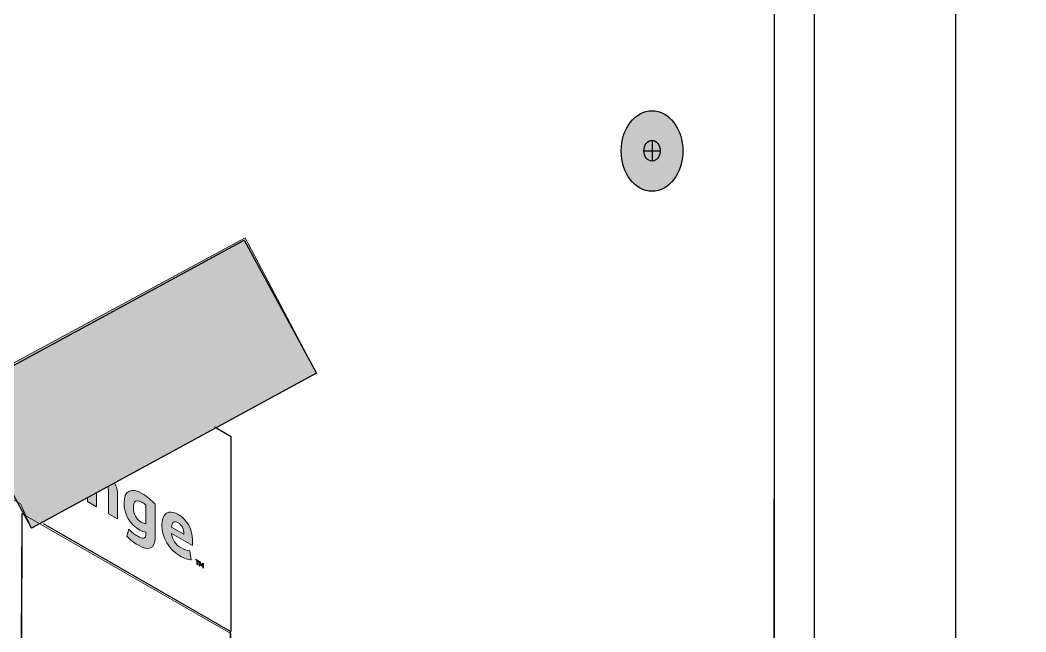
# Model space of a CAD drawing. Header units: inches. Extents: x -20.7 to 76.3, y -55.2 to 19.1.
# Drawn here: x 61.516 to 63.177, y -27.613 to -26.603 of the extents above; entities that cross this region are included whole.
import ezdxf

# ---------------------------------------------------------------- set-up
doc = ezdxf.new("R2010")
doc.units = ezdxf.units.IN
doc.header["$MEASUREMENT"] = 0
for name, color, linetype, lineweight in [('.ATI-HATCH', 7, 'Continuous', 0), ('G-ANNO-TTLB', 7, 'Continuous', 0), ('TYVEK', 7, 'Continuous', 0)]:
    doc.layers.add(name, color=color, linetype=linetype, lineweight=lineweight)

# ---------------------------------------------------------------- blocks, each defined once
blk = doc.blocks.new('Block_51')
at = {"layer": 'TYVEK', "color": 2, "lineweight": 25, "true_color": 0xffff00}
for points in [[(60.1446, -26.6158)], [(61.7338, -27.5352)]]:
    blk.add_lwpolyline(points, dxfattribs=at)
blk = doc.blocks.new('Block_95')
at = {"layer": 'TYVEK', "color": 3, "lineweight": 25, "true_color": 0x00ff00}
for points in [[(61.6021, -27.3561)], [(61.5084, -27.4075)]]:
    blk.add_lwpolyline(points, dxfattribs=at)
blk = doc.blocks.new('Block_701')
at = {"layer": '.ATI-HATCH', "true_color": 0x18467f, "transparency": 33554687}
h = blk.add_hatch(color=156, dxfattribs=at)
h.dxf.hatch_style = 2
h.paths.add_polyline_path([(61.8079, -27.4949), (61.8062, -27.4939), (61.8062, -27.4926), (61.811, -27.4954), (61.811, -27.4967), (61.8093, -27.4957), (61.8093, -27.5019), (61.8079, -27.5011)])
h = blk.add_hatch(color=156, dxfattribs=at)
h.dxf.hatch_style = 2
edge = h.paths.add_edge_path()
edge.add_spline(control_points=[(61.8188, -27.4999), (61.8188, -27.4999), (61.8188, -27.5074), (61.8188, -27.5074), (61.8188, -27.5074), (61.8176, -27.5067), (61.8176, -27.5067), (61.8176, -27.5067), (61.8176, -27.5031), (61.8176, -27.5031), (61.8176, -27.5027), (61.8176, -27.5022), (61.8177, -27.5018), (61.8172, -27.5027), (61.8166, -27.5036), (61.8159, -27.5044), (61.8159, -27.5044), (61.8149, -27.5038), (61.8149, -27.5038), (61.8141, -27.5021), (61.8135, -27.5006), (61.8131, -27.4991), (61.8131, -27.4996), (61.8131, -27.5001), (61.8131, -27.5006), (61.8131, -27.5006), (61.8131, -27.5042), (61.8131, -27.5042), (61.8131, -27.5042), (61.8119, -27.5034), (61.8119, -27.5034), (61.8119, -27.5034), (61.8119, -27.4959), (61.8119, -27.4959), (61.8119, -27.4959), (61.8133, -27.4967), (61.8133, -27.4967), (61.8139, -27.4987), (61.8145, -27.5005), (61.8154, -27.5026), (61.8163, -27.5015), (61.8169, -27.5005), (61.8175, -27.4991), (61.8175, -27.4991), (61.8188, -27.4999), (61.8188, -27.4999)], knot_values=[0, 0, 0, 0, 1, 1, 1, 2, 2, 2, 3, 3, 3, 4, 4, 4, 5, 5, 5, 6, 6, 6, 7, 7, 7, 8, 8, 8, 9, 9, 9, 10, 10, 10, 11, 11, 11, 12, 12, 12, 13, 13, 13, 14, 14, 14, 15, 15, 15, 15], degree=3, periodic=0)
at = {"layer": '.ATI-HATCH'}
blk.add_lwpolyline([(61.8079, -27.4949), (61.8062, -27.4939), (61.8062, -27.4926), (61.811, -27.4954), (61.811, -27.4967), (61.8093, -27.4957), (61.8093, -27.5019), (61.8079, -27.5011)], close=True, dxfattribs=at)
blk.add_open_spline([(61.8188, -27.4999), (61.8188, -27.4999), (61.8188, -27.5074), (61.8188, -27.5074), (61.8188, -27.5074), (61.8176, -27.5067), (61.8176, -27.5067), (61.8176, -27.5067), (61.8176, -27.5031), (61.8176, -27.5031), (61.8176, -27.5027), (61.8176, -27.5022), (61.8177, -27.5018), (61.8172, -27.5027), (61.8166, -27.5036), (61.8159, -27.5044), (61.8159, -27.5044), (61.8149, -27.5038), (61.8149, -27.5038), (61.8141, -27.5021), (61.8135, -27.5006), (61.8131, -27.4991), (61.8131, -27.4996), (61.8131, -27.5001), (61.8131, -27.5006), (61.8131, -27.5006), (61.8131, -27.5042), (61.8131, -27.5042), (61.8131, -27.5042), (61.8119, -27.5034), (61.8119, -27.5034), (61.8119, -27.5034), (61.8119, -27.4959), (61.8119, -27.4959), (61.8119, -27.4959), (61.8133, -27.4967), (61.8133, -27.4967), (61.8139, -27.4987), (61.8145, -27.5005), (61.8154, -27.5026), (61.8163, -27.5015), (61.8169, -27.5005), (61.8175, -27.4991), (61.8175, -27.4991), (61.8188, -27.4999), (61.8188, -27.4999)], degree=3, knots=[0, 0, 0, 0, 1, 1, 1, 2, 2, 2, 3, 3, 3, 4, 4, 4, 5, 5, 5, 6, 6, 6, 7, 7, 7, 8, 8, 8, 9, 9, 9, 10, 10, 10, 11, 11, 11, 12, 12, 12, 13, 13, 13, 14, 14, 14, 15, 15, 15, 15], dxfattribs=at)
blk = doc.blocks.new('Block_702')
at = {"layer": '.ATI-HATCH', "true_color": 0x18467f, "transparency": 33554687}
h = blk.add_hatch(color=156, dxfattribs=at)
h.dxf.hatch_style = 2
edge = h.paths.add_edge_path()
edge.add_spline(control_points=[(61.6721, -27.3669), (61.6721, -27.3669), (61.6611, -27.3729), (61.6611, -27.3729), (61.6617, -27.3749), (61.6619, -27.3769), (61.6619, -27.3793), (61.6619, -27.3793), (61.6619, -27.4178), (61.6619, -27.4178), (61.6619, -27.4178), (61.6771, -27.4264), (61.6771, -27.4264), (61.6771, -27.4264), (61.6771, -27.3867), (61.6771, -27.3867), (61.6771, -27.3796), (61.6754, -27.3729), (61.6721, -27.3669)], knot_values=[0, 0, 0, 0, 1, 1, 1, 2, 2, 2, 3, 3, 3, 4, 4, 4, 5, 5, 5, 6, 6, 6, 6], degree=3, periodic=0)
edge = h.paths.add_edge_path()
edge.add_spline(control_points=[(61.6274, -27.3912), (61.6274, -27.3912), (61.6274, -27.3978), (61.6274, -27.3978), (61.6274, -27.3978), (61.6422, -27.4064), (61.6422, -27.4064), (61.6422, -27.4064), (61.6422, -27.3832), (61.6422, -27.3832), (61.6422, -27.3832), (61.6274, -27.3912), (61.6274, -27.3912)], knot_values=[0, 0, 0, 0, 1, 1, 1, 2, 2, 2, 3, 3, 3, 4, 4, 4, 4], degree=3, periodic=0)
h = blk.add_hatch(color=156, dxfattribs=at)
h.dxf.hatch_style = 2
edge = h.paths.add_edge_path()
edge.add_spline(control_points=[(61.7239, -27.4342), (61.7217, -27.434), (61.7192, -27.4335), (61.7162, -27.4318), (61.7078, -27.427), (61.7031, -27.4178), (61.7031, -27.4074), (61.7031, -27.3971), (61.7082, -27.3933), (61.7171, -27.3985), (61.7195, -27.3999), (61.722, -27.402), (61.7239, -27.4038), (61.7239, -27.4038), (61.7239, -27.4342), (61.7239, -27.4342)], knot_values=[0, 0, 0, 0, 1, 1, 1, 2, 2, 2, 3, 3, 3, 4, 4, 4, 5, 5, 5, 5], degree=3, periodic=0)
edge = h.paths.add_edge_path()
edge.add_spline(control_points=[(61.7171, -27.3843), (61.6996, -27.3742), (61.6877, -27.3799), (61.6877, -27.4), (61.6877, -27.4189), (61.6977, -27.4354), (61.7138, -27.4447), (61.7171, -27.4467), (61.7206, -27.4479), (61.7239, -27.4483), (61.7239, -27.4483), (61.7239, -27.4513), (61.7239, -27.4513), (61.7239, -27.4589), (61.7189, -27.4599), (61.7105, -27.455), (61.705, -27.452), (61.7, -27.4481), (61.6955, -27.4433), (61.6955, -27.4433), (61.6923, -27.455), (61.6923, -27.455), (61.6982, -27.4613), (61.7031, -27.4651), (61.7114, -27.4699), (61.7284, -27.4797), (61.7389, -27.4757), (61.7389, -27.4581), (61.7389, -27.4581), (61.7389, -27.4018), (61.7389, -27.4018), (61.7341, -27.3965), (61.7257, -27.3892), (61.7171, -27.3843)], knot_values=[0, 0, 0, 0, 1, 1, 1, 2, 2, 2, 3, 3, 3, 4, 4, 4, 5, 5, 5, 6, 6, 6, 7, 7, 7, 8, 8, 8, 9, 9, 9, 10, 10, 10, 11, 11, 11, 11], degree=3, periodic=0)
h = blk.add_hatch(color=156, dxfattribs=at)
h.dxf.hatch_style = 2
edge = h.paths.add_edge_path()
edge.add_spline(control_points=[(61.7864, -27.4517), (61.7864, -27.4517), (61.7659, -27.4397), (61.7659, -27.4397), (61.7668, -27.4318), (61.7709, -27.429), (61.7773, -27.4326), (61.7832, -27.4361), (61.7864, -27.4432), (61.7864, -27.4501), (61.7864, -27.4501), (61.7864, -27.4517), (61.7864, -27.4517)], knot_values=[0, 0, 0, 0, 1, 1, 1, 2, 2, 2, 3, 3, 3, 4, 4, 4, 4], degree=3, periodic=0)
edge = h.paths.add_edge_path()
edge.add_spline(control_points=[(61.8009, -27.461), (61.8009, -27.4442), (61.7916, -27.4272), (61.7773, -27.419), (61.7613, -27.4097), (61.7502, -27.4168), (61.7502, -27.4367), (61.7502, -27.4574), (61.7623, -27.4771), (61.7798, -27.4872), (61.787, -27.4914), (61.7941, -27.4936), (61.7988, -27.4939), (61.7988, -27.4939), (61.7964, -27.4788), (61.7964, -27.4788), (61.7917, -27.4782), (61.7866, -27.4767), (61.7813, -27.4736), (61.7725, -27.4686), (61.7674, -27.4611), (61.766, -27.4503), (61.766, -27.4503), (61.8005, -27.4701), (61.8005, -27.4701), (61.8006, -27.4678), (61.8009, -27.4647), (61.8009, -27.461)], knot_values=[0, 0, 0, 0, 1, 1, 1, 2, 2, 2, 3, 3, 3, 4, 4, 4, 5, 5, 5, 6, 6, 6, 7, 7, 7, 8, 8, 8, 9, 9, 9, 9], degree=3, periodic=0)
at = {"layer": '.ATI-HATCH'}
for points, knots in [([(61.6721, -27.3669), (61.6721, -27.3669), (61.6611, -27.3729), (61.6611, -27.3729), (61.6617, -27.3749), (61.6619, -27.3769), (61.6619, -27.3793), (61.6619, -27.3793), (61.6619, -27.4178), (61.6619, -27.4178), (61.6619, -27.4178), (61.6771, -27.4264), (61.6771, -27.4264), (61.6771, -27.4264), (61.6771, -27.3867), (61.6771, -27.3867), (61.6771, -27.3796), (61.6754, -27.3729), (61.6721, -27.3669)], [0, 0, 0, 0, 1, 1, 1, 2, 2, 2, 3, 3, 3, 4, 4, 4, 5, 5, 5, 6, 6, 6, 6]), ([(61.7171, -27.3843), (61.6996, -27.3742), (61.6877, -27.3799), (61.6877, -27.4), (61.6877, -27.4189), (61.6977, -27.4354), (61.7138, -27.4447), (61.7171, -27.4467), (61.7206, -27.4479), (61.7239, -27.4483), (61.7239, -27.4483), (61.7239, -27.4513), (61.7239, -27.4513), (61.7239, -27.4589), (61.7189, -27.4599), (61.7105, -27.455), (61.705, -27.452), (61.7, -27.4481), (61.6955, -27.4433), (61.6955, -27.4433), (61.6923, -27.455), (61.6923, -27.455), (61.6982, -27.4613), (61.7031, -27.4651), (61.7114, -27.4699), (61.7284, -27.4797), (61.7389, -27.4757), (61.7389, -27.4581), (61.7389, -27.4581), (61.7389, -27.4018), (61.7389, -27.4018), (61.7341, -27.3965), (61.7257, -27.3892), (61.7171, -27.3843)], [0, 0, 0, 0, 1, 1, 1, 2, 2, 2, 3, 3, 3, 4, 4, 4, 5, 5, 5, 6, 6, 6, 7, 7, 7, 8, 8, 8, 9, 9, 9, 10, 10, 10, 11, 11, 11, 11]), ([(61.6274, -27.3912), (61.6274, -27.3912), (61.6274, -27.3978), (61.6274, -27.3978), (61.6274, -27.3978), (61.6422, -27.4064), (61.6422, -27.4064), (61.6422, -27.4064), (61.6422, -27.3832), (61.6422, -27.3832), (61.6422, -27.3832), (61.6274, -27.3912), (61.6274, -27.3912)], [0, 0, 0, 0, 1, 1, 1, 2, 2, 2, 3, 3, 3, 4, 4, 4, 4]), ([(61.7239, -27.4342), (61.7217, -27.434), (61.7192, -27.4335), (61.7162, -27.4318), (61.7078, -27.427), (61.7031, -27.4178), (61.7031, -27.4074), (61.7031, -27.3971), (61.7082, -27.3933), (61.7171, -27.3985), (61.7195, -27.3999), (61.722, -27.402), (61.7239, -27.4038), (61.7239, -27.4038), (61.7239, -27.4342), (61.7239, -27.4342)], [0, 0, 0, 0, 1, 1, 1, 2, 2, 2, 3, 3, 3, 4, 4, 4, 5, 5, 5, 5]), ([(61.8009, -27.461), (61.8009, -27.4442), (61.7916, -27.4272), (61.7773, -27.419), (61.7613, -27.4097), (61.7502, -27.4168), (61.7502, -27.4367), (61.7502, -27.4574), (61.7623, -27.4771), (61.7798, -27.4872), (61.787, -27.4914), (61.7941, -27.4936), (61.7988, -27.4939), (61.7988, -27.4939), (61.7964, -27.4788), (61.7964, -27.4788), (61.7917, -27.4782), (61.7866, -27.4767), (61.7813, -27.4736), (61.7725, -27.4686), (61.7674, -27.4611), (61.766, -27.4503), (61.766, -27.4503), (61.8005, -27.4701), (61.8005, -27.4701), (61.8006, -27.4678), (61.8009, -27.4647), (61.8009, -27.461)], [0, 0, 0, 0, 1, 1, 1, 2, 2, 2, 3, 3, 3, 4, 4, 4, 5, 5, 5, 6, 6, 6, 7, 7, 7, 8, 8, 8, 9, 9, 9, 9]), ([(61.7864, -27.4517), (61.7864, -27.4517), (61.7659, -27.4397), (61.7659, -27.4397), (61.7668, -27.4318), (61.7709, -27.429), (61.7773, -27.4326), (61.7832, -27.4361), (61.7864, -27.4432), (61.7864, -27.4501), (61.7864, -27.4501), (61.7864, -27.4517), (61.7864, -27.4517)], [0, 0, 0, 0, 1, 1, 1, 2, 2, 2, 3, 3, 3, 4, 4, 4, 4])]:
    blk.add_open_spline(points, degree=3, knots=knots, dxfattribs=at)
blk = doc.blocks.new('Block_700')
at = {"layer": '.ATI-HATCH'}
for name in ['Block_702', 'Block_701']:
    blk.add_blockref(name, (0, 0), dxfattribs=at)
blk = doc.blocks.new('Block_699')
at = {"layer": '.ATI-HATCH'}
blk.add_blockref('Block_700', (0, 0), dxfattribs=at)

msp = doc.modelspace()

# ---------------------------------------------------------------- hatches: boundary and pattern name
at = {"layer": '.ATI-HATCH', "true_color": 0x808080, "transparency": 33554483}
msp.add_hatch(color=8, dxfattribs=at).paths.add_polyline_path([(62.0054, -27.1861), (61.5348, -27.4414), (61.5169, -27.4015), (60.3328, -26.7197), (60.2432, -26.7722), (59.9886, -26.2016), (60.2185, -26.1016), (60.4263, -26.5901), (61.4655, -27.1903), (61.8875, -26.9628)])
at = {"layer": 'G-ANNO-TTLB', "true_color": 0xff00ff, "transparency": 33554687}
h = msp.add_hatch(color=6, dxfattribs=at)
edge = h.paths.add_edge_path()
edge.add_spline(control_points=[(71.8573, -54.9456), (71.8573, -54.9456), (31.1572, -54.9456), (31.1572, -54.9456), (31.1572, -54.9456), (31.1572, -20.8103), (31.1572, -20.8103), (31.1572, -20.8103), (71.8573, -20.8103), (71.8573, -20.8103), (71.8573, -20.8103), (71.8573, -54.9456), (71.8573, -54.9456)], knot_values=[0, 0, 0, 0, 1, 1, 1, 2, 2, 2, 3, 3, 3, 4, 4, 4, 4], degree=3, periodic=0)
edge = h.paths.add_edge_path()
edge.add_spline(control_points=[(31.2823, -20.9353), (31.2823, -20.9353), (31.2823, -54.8205), (31.2823, -54.8205), (31.2823, -54.8205), (71.7322, -54.8205), (71.7322, -54.8205), (71.7322, -54.8205), (71.7322, -20.9353), (71.7322, -20.9353), (71.7322, -20.9353), (31.2823, -20.9353), (31.2823, -20.9353)], knot_values=[0, 0, 0, 0, 1, 1, 1, 2, 2, 2, 3, 3, 3, 4, 4, 4, 4], degree=3, periodic=0)
edge.add_line((31.2823, -20.9353), (31.2823, -20.9353))
at = {"layer": 'TYVEK', "true_color": 0x003b71, "transparency": 33554687}
h = msp.add_hatch(color=156, dxfattribs=at)
h.dxf.hatch_style = 2
edge = h.paths.add_edge_path()
edge.add_ellipse((62.5594, -26.8193), major_axis=(0, 0.0664), ratio=0.766948, start_angle=0, end_angle=360)
at = {"layer": 'TYVEK', "true_color": 0x000000, "transparency": 33554687}
h = msp.add_hatch(dxfattribs=at)
h.set_pattern_fill('_U', color=18, scale=10, angle=45, style=2, pattern_type=0)
h.set_pattern_definition([(45, (0, 0), (-7.071, 7.071), [])])
h.paths.add_polyline_path([(61.5189, -27.4174), (61.8641, -27.6155), (61.8611, -27.8251), (61.5178, -27.6358), (61.5189, -27.4174)])

# ---------------------------------------------------------------- linework, layer by layer
at = {"layer": '.ATI-HATCH', "color": 1, "lineweight": 25, "true_color": 0xff0000}
for p, q in [((61.8644, -27.2911), (61.8368, -27.2752)), ((61.8644, -27.6119), (61.8644, -27.2911))]:
    msp.add_line(p, q, dxfattribs=at)
at = {"layer": '.ATI-HATCH'}
msp.add_lwpolyline([(62.0054, -27.1861), (61.5348, -27.4414), (61.5169, -27.4015), (60.3328, -26.7197), (60.2432, -26.7722), (59.9886, -26.2016), (60.2185, -26.1016), (60.4263, -26.5901), (61.4655, -27.1903), (61.8875, -26.9628)], close=True, dxfattribs=at)
at = {"layer": '.ATI-HATCH', "color": 3, "lineweight": 25, "true_color": 0x00ff00}
for points in [[(61.6039, -27.3597)], [(61.6039, -27.3611)], [(61.6821, -27.412)], [(61.6821, -27.4134)]]:
    msp.add_lwpolyline(points, dxfattribs=at)
at = {"layer": 'G-ANNO-TTLB'}
for points in [[(71.8573, -54.9456), (71.8573, -54.9456), (31.1572, -54.9456), (31.1572, -54.9456), (31.1572, -54.9456), (31.1572, -20.8103), (31.1572, -20.8103), (31.1572, -20.8103), (71.8573, -20.8103), (71.8573, -20.8103), (71.8573, -20.8103), (71.8573, -54.9456), (71.8573, -54.9456)], [(31.2823, -20.9353), (31.2823, -20.9353), (31.2823, -54.8205), (31.2823, -54.8205), (31.2823, -54.8205), (71.7322, -54.8205), (71.7322, -54.8205), (71.7322, -54.8205), (71.7322, -20.9353), (71.7322, -20.9353), (71.7322, -20.9353), (31.2823, -20.9353), (31.2823, -20.9353)]]:
    msp.add_open_spline(points, degree=3, knots=[0, 0, 0, 0, 1, 1, 1, 2, 2, 2, 3, 3, 3, 4, 4, 4, 4], dxfattribs=at)
at = {"layer": 'TYVEK', "color": 33, "lineweight": 25, "true_color": 0xcc9966}
msp.add_line((63.0612, -32.313), (63.0612, -26.4173), dxfattribs=at)
at = {"layer": 'TYVEK', "color": 2, "lineweight": 25, "true_color": 0xffff00}
msp.add_line((62.8278, -32.448), (62.8278, -26.5523), dxfattribs=at)
at = {"layer": 'TYVEK', "color": 18, "lineweight": 25, "true_color": 0x000000}
msp.add_line((62.761, -26.591), (62.761, -32.4867), dxfattribs=at)
at = {"layer": 'TYVEK', "color": 252, "lineweight": 25, "true_color": 0x848484}
for p, q in [((62.5594, -26.8018), (62.5594, -26.836)), ((62.5459, -26.8189), (62.5729, -26.8189)), ((62.761, -32.4867), (62.761, -27.3936))]:
    msp.add_line(p, q, dxfattribs=at)
at = {"layer": 'TYVEK', "color": 18, "lineweight": 25, "true_color": 0x000000}
msp.add_lwpolyline([(61.8862, -26.9663), (62.0054, -27.1861), (61.5348, -27.4414), (61.4156, -27.2216)], close=True, dxfattribs=at)
at = {"layer": 'TYVEK', "color": 3, "lineweight": 25, "true_color": 0x00ff00}
for points in [[(61.6021, -27.3561)], [(61.6803, -27.4084)]]:
    msp.add_lwpolyline(points, dxfattribs=at)
at = {"layer": 'TYVEK'}
msp.add_lwpolyline([(61.5189, -27.4174), (61.8641, -27.6155), (61.8611, -27.8251), (61.5178, -27.6358), (61.5189, -27.4174)], dxfattribs=at)
at = {"layer": 'TYVEK', "color": 1, "lineweight": 25, "true_color": 0xff0000}
msp.add_lwpolyline([(61.5189, -27.4174), (61.5184, -27.6321), (61.8633, -27.8313), (61.8633, -27.6123), (61.5548, -27.4342)], dxfattribs=at)
at = {"layer": 'TYVEK', "color": 18, "lineweight": 25, "true_color": 0x000000}
msp.add_ellipse((62.5594, -26.8193), major_axis=(0, 0.0664), ratio=0.766948, dxfattribs=at)
at = {"layer": 'TYVEK', "color": 252, "lineweight": 25, "true_color": 0x848484}
msp.add_ellipse((62.5594, -26.8189), major_axis=(0, 0.0171), ratio=0.788846, dxfattribs=at)

# ---------------------------------------------------------------- block references
at = {"layer": '.ATI-HATCH'}
msp.add_blockref('Block_699', (0, 0), dxfattribs=at)
at = {"layer": 'TYVEK'}
for name in ['Block_51', 'Block_95']:
    msp.add_blockref(name, (0, 0), dxfattribs=at)

doc.saveas('drawing.dxf')
